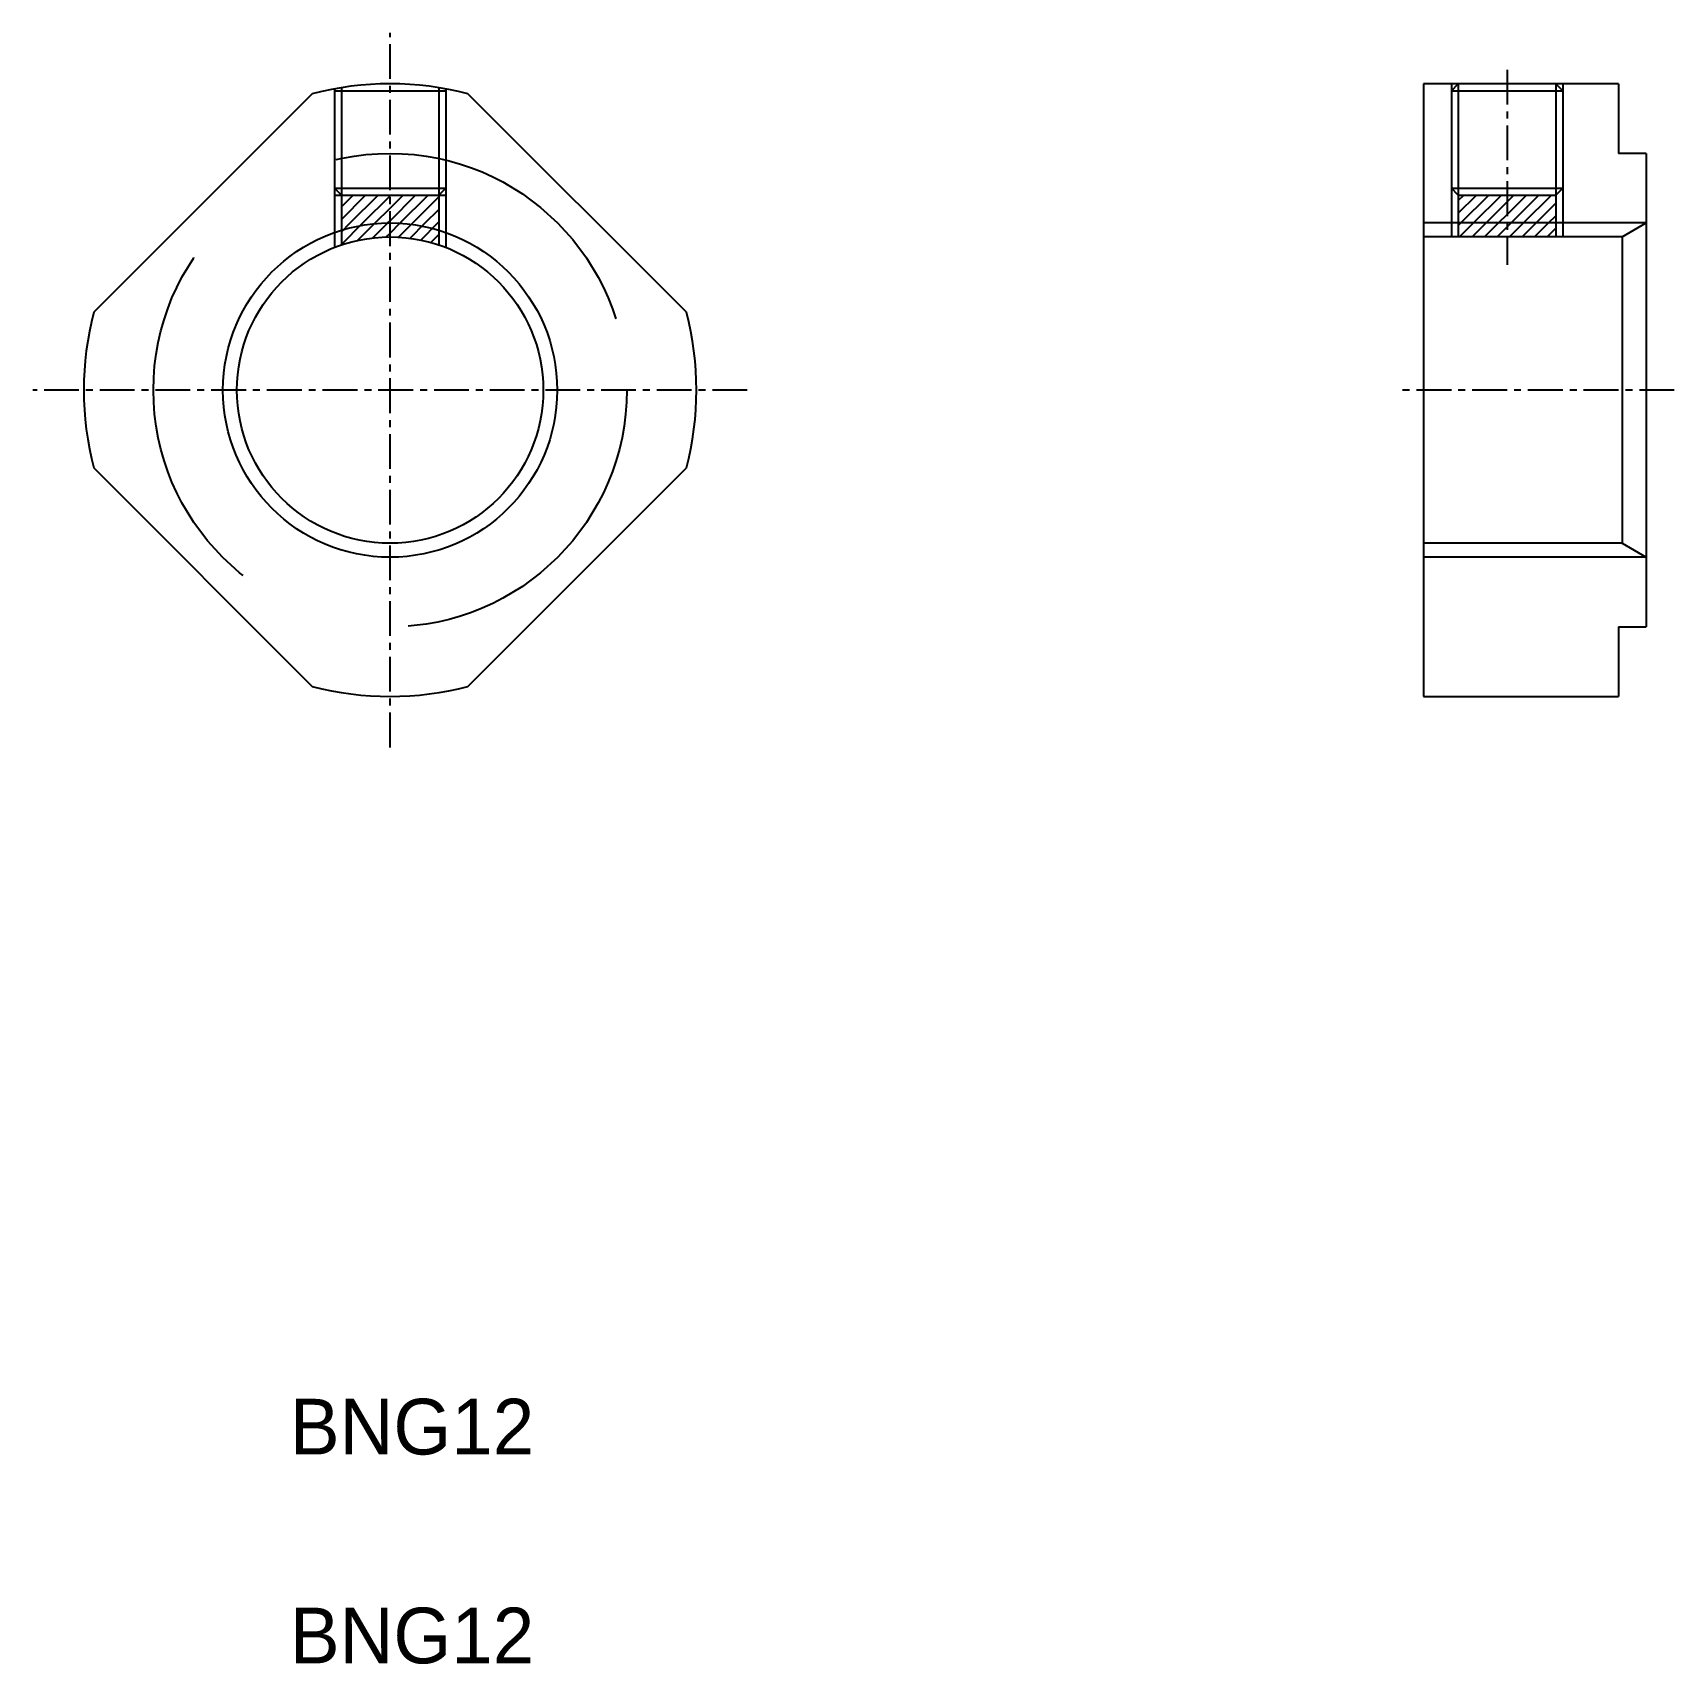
# Model space of a CAD drawing. Extents: x 147.6 to 206.5, y 87.4 to 146.
import ezdxf

# ---------------------------------------------------------------- set-up
doc = ezdxf.new("R2010")
doc.units = 0
doc.linetypes.add('CENTER', pattern=[2, 1.25, -0.25, 0.25, -0.25])
doc.linetypes.add('DASHED', pattern=[19.05, 12.7, -6.35])
doc.layers.get('0').update_dxf_attribs({"linetype": 'CONTINUOUS'})
doc.layers.add('CENTER', color=1, linetype='CENTER')

msp = doc.modelspace()

# ---------------------------------------------------------------- linework, layer by layer
at = {"color": 3, "linetype": 'DASHED'}
for p, q in [((158.41, 143.975), (158.41, 138.282)), ((158.41, 143.908), (162.41, 143.908)), ((158.66, 144.018), (158.66, 138.373)), ((162.16, 144.018), (162.16, 138.373)), ((162.41, 143.975), (162.41, 138.282)), ((158.41, 140.408), (162.41, 140.408)), ((158.66, 140.158), (158.41, 140.408)), ((162.16, 140.158), (162.41, 140.408)), ((158.41, 140.158), (162.41, 140.158))]:
    msp.add_line(p, q, dxfattribs=at)
for p, q in [((197.517, 144.158), (197.517, 122.158)), ((204.517, 144.158), (197.517, 144.158)), ((198.517, 144.158), (198.517, 138.658)), ((198.517, 143.908), (198.767, 144.158)), ((202.517, 143.908), (202.267, 144.158)), ((202.517, 144.158), (202.517, 138.658)), ((204.517, 144.158), (204.517, 141.658)), ((157.613, 143.797), (149.771, 135.955)), ((171.048, 135.955), (163.206, 143.797)), ((205.517, 141.658), (204.517, 141.658)), ((205.517, 141.658), (205.517, 124.658)), ((198.767, 140.158), (198.517, 140.408)), ((202.267, 140.158), (202.517, 140.408)), ((198.767, 140.158), (202.267, 140.158)), ((204.651, 138.658), (205.517, 139.158)), ((204.651, 138.658), (197.517, 138.658)), ((204.651, 138.658), (204.651, 127.658)), ((149.771, 130.362), (157.613, 122.52)), ((163.206, 122.52), (171.048, 130.362)), ((204.651, 127.658), (197.517, 127.658)), ((204.651, 127.658), (205.517, 127.158)), ((167.127, 126.441), (167.127, 126.441)), ((165.166, 124.48), (165.166, 124.48)), ((204.517, 124.658), (204.517, 122.158)), ((204.517, 124.658), (205.517, 124.658)), ((197.517, 122.158), (204.517, 122.158))]:
    msp.add_line(p, q)
at = {"color": 3}
for p, q in [((198.517, 143.908), (202.517, 143.908)), ((198.767, 144.158), (198.767, 138.658)), ((202.267, 144.158), (202.267, 138.658)), ((198.517, 140.408), (202.517, 140.408)), ((158.66, 139.287), (159.531, 140.158)), ((158.66, 139.736), (159.082, 140.158)), ((158.98, 139.158), (159.98, 140.158)), ((159.429, 139.158), (160.41, 140.139)), ((159.878, 139.158), (160.41, 139.69)), ((160.41, 139.241), (161.327, 140.158)), ((160.41, 139.69), (160.878, 140.158)), ((160.41, 140.139), (160.429, 140.158)), ((160.776, 139.158), (161.776, 140.158)), ((161.225, 139.158), (162.16, 140.093)), ((198.767, 139.512), (199.414, 140.158)), ((198.767, 139.961), (198.965, 140.158)), ((198.863, 139.158), (199.863, 140.158)), ((199.312, 139.158), (200.312, 140.158)), ((199.761, 139.158), (200.517, 139.915)), ((200.517, 139.466), (201.21, 140.158)), ((200.517, 139.915), (200.761, 140.158)), ((200.517, 140.139), (200.537, 140.158)), ((200.659, 139.158), (201.659, 140.158)), ((201.108, 139.158), (202.108, 140.158)), ((201.557, 139.158), (202.267, 139.869)), ((158.66, 138.389), (159.429, 139.158)), ((158.66, 138.838), (158.98, 139.158)), ((159.255, 138.536), (159.878, 139.158)), ((159.792, 138.624), (160.327, 139.158)), ((160.327, 139.158), (160.41, 139.241)), ((160.41, 138.792), (160.776, 139.158)), ((160.716, 138.65), (161.225, 139.158)), ((161.127, 138.611), (161.674, 139.158)), ((161.511, 138.547), (162.123, 139.158)), ((161.674, 139.158), (162.16, 139.644)), ((162.123, 139.158), (162.16, 139.195)), ((205.517, 139.158), (197.517, 139.158)), ((198.767, 139.063), (198.863, 139.158)), ((198.812, 138.658), (199.312, 139.158)), ((199.261, 138.658), (199.761, 139.158)), ((199.71, 138.658), (200.21, 139.158)), ((200.21, 139.158), (200.517, 139.466)), ((200.517, 139.017), (200.659, 139.158)), ((200.608, 138.658), (201.108, 139.158)), ((201.057, 138.658), (201.557, 139.158)), ((201.506, 138.658), (202.006, 139.158)), ((202.006, 139.158), (202.267, 139.42)), ((160.274, 138.657), (160.41, 138.792)), ((161.873, 138.46), (162.16, 138.746)), ((200.159, 138.658), (200.517, 139.017)), ((201.955, 138.658), (202.267, 138.971)), ((205.517, 127.158), (197.517, 127.158))]:
    msp.add_line(p, q, dxfattribs=at)
at = {"color": 3, "linetype": 'DASHED'}
msp.add_circle((160.41, 133.158), 8.5, dxfattribs=at)
at = {"color": 3}
msp.add_circle((160.41, 133.158), 6, dxfattribs=at)
msp.add_circle((160.41, 133.158), 5.5)
for start, end in [(75.27264, 104.72736), (165.27264, 194.72736), (345.27264, 14.72736), (255.27264, 284.72736)]:
    msp.add_arc((160.41, 133.158), 11, start, end)
at = {"layer": 'CENTER', "color": 1, "linetype": 'CENTER'}
for p, q in [((160.41, 120.331), (160.41, 145.986)), ((200.517, 144.658), (200.517, 137.658)), ((173.237, 133.158), (147.582, 133.158)), ((206.517, 133.158), (196.517, 133.158))]:
    msp.add_line(p, q, dxfattribs=at)

# ---------------------------------------------------------------- texts
for p in [(156.814, 94.942), (156.814, 87.442)]:
    msp.add_text('BNG12', height=2).set_placement(p)

doc.saveas('drawing.dxf')
